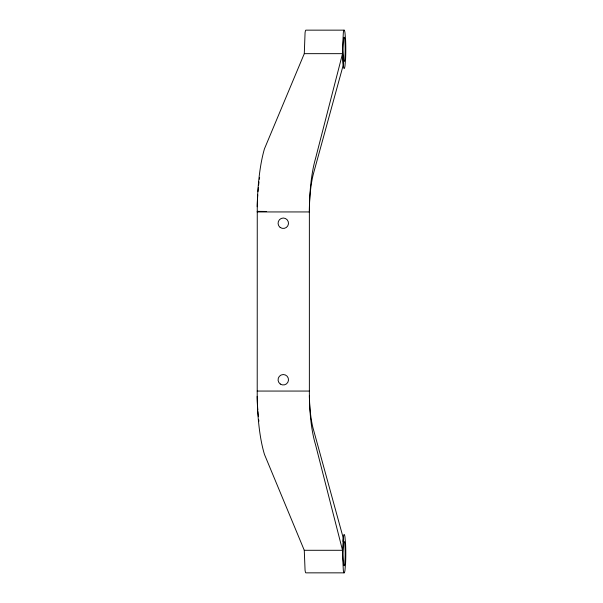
<?xml version="1.0" encoding="UTF-8"?>
<svg xmlns="http://www.w3.org/2000/svg" width="603" height="603" viewBox="0 0 603 603"><rect width="100%" height="100%" fill="white"/><g stroke="black" fill="none" stroke-linecap="round" stroke-linejoin="round"><path stroke-width="0.9" d="M344.147 572.85L305.887 572.85A18.791 1.636 -90 0 1 305.065 570.28L304.274 550.29L264.483 454.466A79.001 19.515 90 0 1 257.217 397.264L257.262 205.419A82.46 20.366 -90 0 1 264.446 148.858L304.289 53.659L305.065 32.72A18.791 1.636 -90 0 1 305.887 30.15L344.147 30.15M309.362 212.527L309.369 211.939A69.579 17.186 -90 0 1 315.482 158.717L342.542 53.659L304.289 53.659M343.032 541.464L343.228 537.876L313.914 431.258A49.242 12.158 -90 0 1 309.384 395.606M345.579 58.936L344.976 65.961A18.791 1.636 -90 0 1 343.326 65.961L342.496 49.34L343.326 32.72A18.791 1.636 -90 0 1 344.976 32.72L345.579 39.745A19.371 1.688 -90 0 1 345.579 58.936M257.195 211.939L309.369 211.939A52.725 13.025 -90 0 1 314.005 171.606L343.228 65.139L342.542 53.659M257.195 391.061L309.369 391.061L309.369 211.939M304.274 550.29L342.534 550.29L315.467 444.411A66.104 16.326 -90 0 1 309.384 396.548L309.369 390.857M257.202 211.351L266.518 211.457M345.579 544.064L344.976 537.039A18.791 1.636 -90 0 0 343.326 537.039L342.496 553.66L343.326 570.28A18.791 1.636 -90 0 0 344.976 570.28L345.579 563.255A19.371 1.688 -90 0 0 345.579 544.064M257.247 206.754A65.606 16.206 90 0 1 257.76 194.822M258.001 191.505A65.606 16.206 90 0 1 258.37 187.443M258.619 185.053A65.606 16.206 90 0 1 258.989 181.933M259.358 179.197A65.606 16.206 90 0 1 259.622 177.41M258.891 421.278A62.139 15.346 -90 0 1 258.702 419.726M258.348 416.552A62.139 15.346 -90 0 1 257.911 411.661M257.79 409.995A62.139 15.346 -90 0 1 257.217 396.322M343.409 40.733L343.243 43.25A12.294 1.07 -90 0 0 343.197 55.423L343.627 59.885A11.917 1.04 -90 0 0 344.675 59.885L345.059 55.423A12.294 1.07 -90 0 0 345.059 43.25L344.675 38.796A11.917 1.04 -90 0 0 343.627 38.796L343.409 40.733M343.409 545.052L343.243 547.577A12.294 1.07 -90 0 0 343.197 559.75L343.627 564.204A11.917 1.04 -90 0 0 344.675 564.204L345.059 559.75A12.294 1.07 -90 0 0 345.059 547.577L344.675 543.115A11.917 1.04 -90 0 0 343.627 543.115L343.409 545.052M280.282 384.028A5.216 5.216 0 0 0 288.483 380.222A5.216 5.216 0 0 0 281.088 375.028A5.216 5.216 0 0 0 280.282 384.028M280.154 227.414A5.216 5.216 0 0 0 288.46 223.871A5.216 5.216 0 0 0 281.239 218.444A5.216 5.216 0 0 0 280.154 227.414"/></g></svg>
